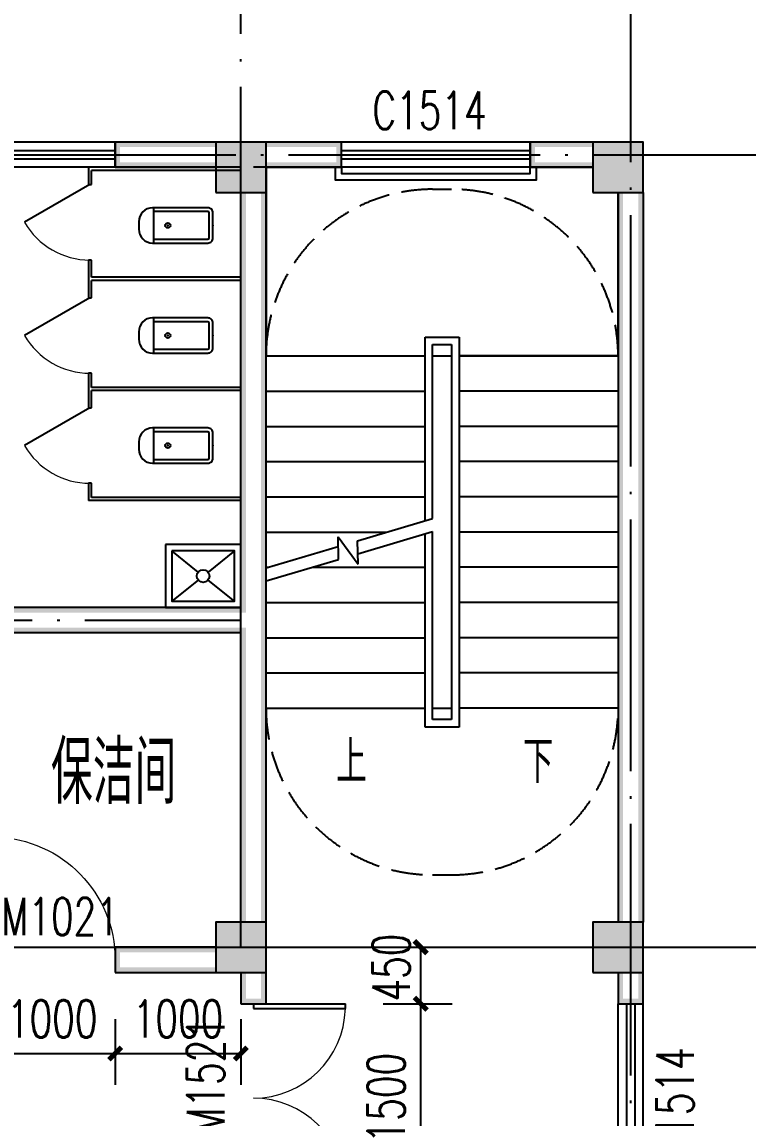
# Model space of a CAD drawing. Extents: x 5904849 to 6011887, y -826029 to -177002.
# Drawn here: x 5940573 to 5946348, y -473960 to -465246 of the extents above; entities that cross this region are included whole.
import ezdxf

# ---------------------------------------------------------------- set-up
doc = ezdxf.new("R2010")
doc.units = 0
doc.header["$LTSCALE"] = 1000
doc.header["$MEASUREMENT"] = 0
doc.linetypes.add('DASH', pattern=[0.35, 0.25, -0.1])
doc.linetypes.add('DOTE', pattern=[2.42, 2, -0.2, 0.02, -0.2])
doc.layers.get('0').update_dxf_attribs({"linetype": 'CONTINUOUS'})
doc.layers.get('Defpoints').update_dxf_attribs({"linetype": 'CONTINUOUS'})
for name, color, linetype in [('COLUMN', 9, 'CONTINUOUS'), ('DIM_SYMB', 3, 'CONTINUOUS'), ('DOTE', 252, 'CONTINUOUS'), ('LATRINE', 6, 'CONTINUOUS'), ('LVTRY', 6, 'CONTINUOUS'), ('PUB_DIM', 3, 'CONTINUOUS'), ('PUB_HATCH', 8, 'CONTINUOUS'), ('PUB_TEXT', 7, 'CONTINUOUS'), ('PUB_WALL', 9, 'CONTINUOUS'), ('STAIR', 5, 'CONTINUOUS'), ('WALL', 2, 'CONTINUOUS'), ('WINDOW', 4, 'CONTINUOUS'), ('WINDOW_TEXT', 7, 'CONTINUOUS')]:
    doc.layers.add(name, color=color, linetype=linetype)
doc.styles.add('_TCH_DIM', font='SIMPLEX', dxfattribs={"bigfont": 'GBCBIG'})
doc.styles.add('_TCH_DIM_T3', font='SIMPLEX', dxfattribs={"width": 0.705882, "bigfont": 'GBCBIG'})
doc.styles.add('_TCH_WINDOW', font='SIMPLEX', dxfattribs={"height": 3.5, "bigfont": 'GBCBIG'})
doc.styles.add('schuco', font='sceie.shx', dxfattribs={"width": 0.7, "bigfont": 'sceic.shx'})
doc.dimstyles.new('_TCH_ARCH&&100', dxfattribs={"dimtxt": 297.5, "dimasz": 100, "dimexe": 250, "dimexo": 300, "dimgap": 126.25, "dimtad": 1, "dimdec": 0, "dimzin": 0, "dimdsep": 46, "dimtxsty": '_TCH_DIM_T3', "dimblk": 'ARCHTICK', "dimcen": 0.09, "dimclrt": 7, "dimazin": 2, "dimtfac": 1, "dimtdec": 0, "dimtix": 1, "dimtmove": 2, "dimatfit": 3, "dimfxl": 0, "dimtolj": 1, "dimtzin": 0, "dimarcsym": 0})

# ---------------------------------------------------------------- blocks, each defined once
blk = doc.blocks.new('_ArchTick')
at = {"color": 0, "linetype": 'ByBlock', "const_width": 0.4}
blk.add_lwpolyline([(-0.5, -0.5), (0.5, 0.5)], dxfattribs=at)
blk = doc.blocks.new('*D163')
at = {"layer": 'Defpoints', "color": 0}
for p in [(5943145.6, -473051.4), (5943744.5, -473051.4), (5943145.6, -474551.4)]:
    blk.add_point(p, dxfattribs=at)
at = {"layer": 'PUB_DIM', "color": 0, "lineweight": -2}
for p, q in [((5943445.6, -473051.4), (5943994.5, -473051.4)), ((5943744.5, -474551.4), (5943744.5, -473051.4)), ((5943445.6, -474551.4), (5943994.5, -474551.4))]:
    blk.add_line(p, q, dxfattribs=at)
at = {"layer": 'PUB_DIM', "color": 0, "lineweight": -2, "xscale": 100, "yscale": 100, "zscale": 100}
for p, rotation in [((5943744.5, -473051.4), 90), ((5943744.5, -474551.4), 270)]:
    blk.add_blockref('_ArchTick', p, dxfattribs=dict(at, rotation=rotation))
at = {"layer": 'PUB_DIM', "color": 7, "insert": (5943469.5, -473801.4), "char_height": 297.5, "attachment_point": 5, "rotation": 90, "style": '_TCH_DIM_T3'}
blk.add_mtext('\\A1;1500', dxfattribs=at)
blk = doc.blocks.new('*D164')
at = {"layer": 'Defpoints', "color": 0}
for p in [(5943145.6, -472601.4), (5943744.5, -472601.4), (5943145.6, -473051.4)]:
    blk.add_point(p, dxfattribs=at)
at = {"layer": 'PUB_DIM', "color": 0, "lineweight": -2}
for p, q in [((5943445.6, -472601.4), (5943994.5, -472601.4)), ((5943744.5, -473051.4), (5943744.5, -472601.4)), ((5943445.6, -473051.4), (5943994.5, -473051.4))]:
    blk.add_line(p, q, dxfattribs=at)
at = {"layer": 'PUB_DIM', "color": 0, "lineweight": -2, "xscale": 100, "yscale": 100, "zscale": 100}
for p, rotation in [((5943744.5, -472601.4), 90), ((5943744.5, -473051.4), 270)]:
    blk.add_blockref('_ArchTick', p, dxfattribs=dict(at, rotation=rotation))
at = {"layer": 'PUB_DIM', "color": 7, "insert": (5943510.2, -472763.4), "char_height": 297.5, "attachment_point": 5, "rotation": 90, "style": '_TCH_DIM_T3'}
blk.add_mtext('\\A1;450', dxfattribs=at)
blk = doc.blocks.new('*D889')
at = {"layer": 'Defpoints', "color": 0}
for p in [(5940314.3, -472872.9), (5941314.3, -472872.9), (5941314.3, -473446.3)]:
    blk.add_point(p, dxfattribs=at)
at = {"layer": 'PUB_DIM', "color": 0, "lineweight": -2}
for p, q in [((5940314.3, -473172.9), (5940314.3, -473696.3)), ((5941314.3, -473172.9), (5941314.3, -473696.3)), ((5940314.3, -473446.3), (5941314.3, -473446.3))]:
    blk.add_line(p, q, dxfattribs=at)
at = {"layer": 'PUB_DIM', "color": 0, "lineweight": -2, "xscale": 100, "yscale": 100, "zscale": 100, "rotation": 180}
blk.add_blockref('_ArchTick', (5940314.3, -473446.3), dxfattribs=at)
at = {"layer": 'PUB_DIM', "color": 0, "lineweight": -2, "xscale": 100, "yscale": 100, "zscale": 100}
blk.add_blockref('_ArchTick', (5941314.3, -473446.3), dxfattribs=at)
at = {"layer": 'PUB_DIM', "color": 7, "insert": (5940814.3, -473171.3), "char_height": 297.5, "attachment_point": 5, "style": '_TCH_DIM_T3'}
blk.add_mtext('\\A1;1000', dxfattribs=at)
blk = doc.blocks.new('*D890')
at = {"layer": 'Defpoints', "color": 0}
for p in [(5941314.3, -472872.9), (5942314.3, -472872.9), (5942314.3, -473446.3)]:
    blk.add_point(p, dxfattribs=at)
at = {"layer": 'PUB_DIM', "color": 0, "lineweight": -2}
for p, q in [((5941314.3, -473172.9), (5941314.3, -473696.3)), ((5942314.3, -473172.9), (5942314.3, -473696.3)), ((5941314.3, -473446.3), (5942314.3, -473446.3))]:
    blk.add_line(p, q, dxfattribs=at)
at = {"layer": 'PUB_DIM', "color": 0, "lineweight": -2, "xscale": 100, "yscale": 100, "zscale": 100, "rotation": 180}
blk.add_blockref('_ArchTick', (5941314.3, -473446.3), dxfattribs=at)
at = {"layer": 'PUB_DIM', "color": 0, "lineweight": -2, "xscale": 100, "yscale": 100, "zscale": 100}
blk.add_blockref('_ArchTick', (5942314.3, -473446.3), dxfattribs=at)
at = {"layer": 'PUB_DIM', "color": 7, "insert": (5941814.3, -473171.3), "char_height": 297.5, "attachment_point": 5, "style": '_TCH_DIM_T3'}
blk.add_mtext('\\A1;1000', dxfattribs=at)
blk = doc.blocks.new('_FZH')
blk.add_lwpolyline([(-0.5, -0.5), (0.5, -0.5), (0.5, 0.5), (-0.5, 0.5)], close=True)
at = {"layer": 'PUB_HATCH'}
blk.add_solid([(-0.5, -0.5), (0.5, -0.5), (-0.5, 0.5), (0.5, 0.5)], dxfattribs=at)
blk = doc.blocks.new('$DorLib2D$00000001')
for p, q in [((0.45, 0.975), (0.5, 0.975)), ((0.45, 0), (0.45, 0.975)), ((0.5, 0), (0.5, 0.975)), ((0.5, 0), (0.45, 0))]:
    blk.add_line(p, q)
at = {"lineweight": 13}
blk.add_arc((0.475, 0), 0.975, 91.46928, 180, dxfattribs=at)
blk = doc.blocks.new('$DorLib2D$00000002')
for p, q in [((-0.5, 0), (-0.5, 0.4875)), ((-0.475, 0.4875), (-0.5, 0.4875)), ((-0.475, 0), (-0.475, 0.4875)), ((0.475, 0), (0.475, 0.4875)), ((0.475, 0.4875), (0.5, 0.4875)), ((0.5, 0), (0.5, 0.4875)), ((-0.5, 0), (-0.475, 0)), ((0.5, 0), (0.475, 0))]:
    blk.add_line(p, q)
at = {"lineweight": 13}
for centre, start, end in [((-0.4875, 0), 0, 88.53072), ((0.4875, 0), 91.46928, 180)]:
    blk.add_arc(centre, 0.4875, start, end, dxfattribs=at)
blk = doc.blocks.new('$WINLIB2D$00000001')
at = {"color": 0}
for points in [[(-0.5, 0.5), (-0.5, -0.5)], [(-0.5, 0.5), (0.5, 0.5)], [(0.5, -0.5), (0.5, 0.5)], [(0.5, 0.1667), (-0.5, 0.1667)], [(0.5, -0.1667), (-0.5, -0.1667)], [(-0.5, -0.5), (0.5, -0.5)]]:
    blk.add_lwpolyline(points, dxfattribs=at)
blk = doc.blocks.new('$TCHSYS$WIN2D')
for p, q in [((-0.5, 0.5), (0.5, 0.5)), ((-0.5, 0.5), (-0.5, -0.5)), ((0.5, 0.5), (0.5, -0.5)), ((0.5, 0.1667), (-0.5, 0.1667)), ((0.5, -0.1667), (-0.5, -0.1667)), ((-0.5, -0.5), (0.5, -0.5))]:
    blk.add_line(p, q)
blk = doc.blocks.new('_LV12')
for p, q in [((-250, -50), (-39, -218.8)), ((39, -218.8), (250, -50)), ((-250, -450), (-39, -281.2)), ((39, -281.2), (250, -450))]:
    blk.add_line(p, q)
for points in [[(300, -500), (300, 0), (-300, 0), (-300, -500)], [(250, -450), (250, -50), (-250, -50), (-250, -450)]]:
    blk.add_lwpolyline(points, close=True)
blk.add_circle((0, -250), 50)
blk = doc.blocks.new('$lvtry$00000200')
at = {"color": 0}
for p, q in [((-109.8, -40), (-109.8, -469.7)), ((99.8, -30), (-99.8, -30)), ((109.8, -469.7), (109.8, -40))]:
    blk.add_line(p, q, dxfattribs=at)
blk.add_lwpolyline([(99.8, 0), (-99.8, 0, 0.414214), (-139.8, -40), (-139.8, -479.7, 0.414214), (-29.8, -589.7), (29.8, -589.7, 0.414214), (139.8, -479.7), (139.8, -40, 0.414214)], format="xyb", close=True, dxfattribs=at)
blk.add_lwpolyline([(139.8, -469.7), (-139.8, -469.7)], dxfattribs=at)
blk.add_circle((0, -358.6), 20, dxfattribs=at)
for centre, start, end in [((-99.8, -40), 90, 180), ((99.8, -40), 0, 90)]:
    blk.add_arc(centre, 10, start, end, dxfattribs=at)
for p in [(0, 0), (0, -358.6)]:
    blk.add_point(p, dxfattribs=at)
blk = doc.blocks.new('$TCHSYS$APDOOR2D')
blk.add_line((0.5, 0), (0, 0.866))
at = {"lineweight": 13}
blk.add_arc((0.5, 0), 1, 120, 180, dxfattribs=at)

msp = doc.modelspace()

# ---------------------------------------------------------------- hatches: boundary and pattern name
at = {"layer": 'PUB_WALL', "linetype": 'ByBlock'}
for points in [[(5942114.3, -466241.4), (5942114.3, -466201.4), (5941314.3, -466201.4), (5941354.3, -466241.4)], [(5941314.3, -466201.4), (5941314.3, -466401.4), (5941354.3, -466361.4), (5941354.3, -466241.4)], [(5942514.3, -466201.4), (5942114.3, -466201.4), (5942154.3, -466241.4), (5942474.3, -466241.4)], [(5942114.3, -466201.4), (5942114.3, -466601.4), (5942154.3, -466561.4), (5942154.3, -466241.4)], [(5942514.3, -466601.4), (5942514.3, -466201.4), (5942474.3, -466241.4), (5942474.3, -466561.4)], [(5942514.3, -466201.4), (5942514.3, -466241.4), (5943074.3, -466241.4), (5943114.3, -466201.4)], [(5943114.3, -466401.4), (5943114.3, -466201.4), (5943074.3, -466241.4), (5943074.3, -466361.4)], [(5945114.3, -466241.4), (5945114.3, -466201.4), (5944614.3, -466201.4), (5944654.3, -466241.4)], [(5944614.3, -466201.4), (5944614.3, -466401.4), (5944654.3, -466361.4), (5944654.3, -466241.4)], [(5945514.3, -466201.4), (5945114.3, -466201.4), (5945154.3, -466241.4), (5945474.3, -466241.4)], [(5945114.3, -466201.4), (5945114.3, -466601.4), (5945154.3, -466561.4), (5945154.3, -466241.4)], [(5945514.3, -466601.4), (5945514.3, -466201.4), (5945474.3, -466241.4), (5945474.3, -466561.4)], [(5942114.3, -466401.4), (5942114.3, -466361.4), (5941354.3, -466361.4), (5941314.3, -466401.4)], [(5942514.3, -466361.4), (5942514.3, -466401.4), (5943114.3, -466401.4), (5943074.3, -466361.4)], [(5945114.3, -466401.4), (5945114.3, -466361.4), (5944654.3, -466361.4), (5944614.3, -466401.4)], [(5942114.3, -466601.4), (5942514.3, -466601.4), (5942474.3, -466561.4), (5942154.3, -466561.4)], [(5942354.3, -466601.4), (5942314.3, -466601.4), (5942314.3, -469901.4), (5942354.3, -469941.4)], [(5942514.3, -466601.4), (5942474.3, -466601.4), (5942474.3, -470001.4), (5942514.3, -470001.4)], [(5945114.3, -466601.4), (5945514.3, -466601.4), (5945474.3, -466561.4), (5945154.3, -466561.4)], [(5945314.3, -472401.4), (5945354.3, -472401.4), (5945354.3, -466601.4), (5945314.3, -466601.4)], [(5945474.3, -472401.4), (5945514.3, -472401.4), (5945514.3, -466601.4), (5945474.3, -466601.4)], [(5942314.3, -469901.4), (5940114.3, -469901.4), (5940114.3, -469941.4), (5942354.3, -469941.4)], [(5942474.3, -472401.4), (5942514.3, -472401.4), (5942514.3, -470001.4), (5942474.3, -470001.4)], [(5942314.3, -470101.4), (5940214.3, -470101.4), (5940174.3, -470061.4), (5942354.3, -470061.4)], [(5942314.3, -472401.4), (5942354.3, -472401.4), (5942354.3, -470061.4), (5942314.3, -470101.4)], [(5942514.3, -472401.4), (5942114.3, -472401.4), (5942154.3, -472441.4), (5942474.3, -472441.4)], [(5942114.3, -472401.4), (5942114.3, -472801.4), (5942154.3, -472761.4), (5942154.3, -472441.4)], [(5942514.3, -472801.4), (5942514.3, -472401.4), (5942474.3, -472441.4), (5942474.3, -472761.4)], [(5945514.3, -472401.4), (5945114.3, -472401.4), (5945154.3, -472441.4), (5945474.3, -472441.4)], [(5945114.3, -472401.4), (5945114.3, -472801.4), (5945154.3, -472761.4), (5945154.3, -472441.4)], [(5945514.3, -472801.4), (5945514.3, -472401.4), (5945474.3, -472441.4), (5945474.3, -472761.4)], [(5942114.3, -472641.4), (5942114.3, -472601.4), (5941314.3, -472601.4), (5941354.3, -472641.4)], [(5941314.3, -472601.4), (5941314.3, -472801.4), (5941354.3, -472761.4), (5941354.3, -472641.4)], [(5942114.3, -472801.4), (5942114.3, -472761.4), (5941354.3, -472761.4), (5941314.3, -472801.4)], [(5942114.3, -472801.4), (5942514.3, -472801.4), (5942474.3, -472761.4), (5942154.3, -472761.4)], [(5942354.3, -472801.4), (5942314.3, -472801.4), (5942314.3, -473051.4), (5942354.3, -473011.4)], [(5942514.3, -472801.4), (5942474.3, -472801.4), (5942474.3, -473011.4), (5942514.3, -473051.4)], [(5945114.3, -472801.4), (5945514.3, -472801.4), (5945474.3, -472761.4), (5945154.3, -472761.4)], [(5945354.3, -472801.4), (5945314.3, -472801.4), (5945314.3, -473051.4), (5945354.3, -473011.4)], [(5945514.3, -472801.4), (5945474.3, -472801.4), (5945474.3, -473011.4), (5945514.3, -473051.4)], [(5942314.3, -473051.4), (5942514.3, -473051.4), (5942474.3, -473011.4), (5942354.3, -473011.4)], [(5945314.3, -473051.4), (5945514.3, -473051.4), (5945474.3, -473011.4), (5945354.3, -473011.4)]]:
    msp.add_hatch(color=256, dxfattribs=at).paths.add_polyline_path(points)

# ---------------------------------------------------------------- linework, layer by layer
at = {"color": 0, "linetype": 'DASH'}
for p, q in [((5943839.3, -466576.4), (5943989.3, -466576.4)), ((5943839.3, -472026.4), (5943989.3, -472026.4))]:
    msp.add_line(p, q, dxfattribs=at)
at = {"color": 0}
for points in [[(5943064.3, -466401.4), (5943064.3, -466501.4), (5944664.3, -466501.4), (5944664.3, -466401.4)], [(5943114.3, -466401.4), (5943114.3, -466451.4), (5944614.3, -466451.4), (5944614.3, -466401.4)]]:
    msp.add_lwpolyline(points, dxfattribs=at)
at = {"color": 0, "linetype": 'DASH'}
for centre, start, end in [((5943839.3, -467901.4), 90, 180), ((5943989.3, -467901.4), 360, 90), ((5943839.3, -470701.4), 180, 270), ((5943989.3, -470701.4), 270, 0)]:
    msp.add_arc(centre, 1325, start, end, dxfattribs=at)
at = {"layer": 'DIM_SYMB', "color": 0}
for points in [[(5944651.8, -470841.4, 0, 0, 0), (5944651.8, -467151.4, 0, 0, 0), (5943176.8, -467151.4, 0, 0, 0), (5943176.8, -469001.4, 80, 0, 0), (5943176.8, -469301.4, 0, 0, 0)], [(5943176.8, -470841.4, 0, 0, 0), (5943176.8, -469881.4, 80, 0, 0), (5943176.8, -469581.4, 0, 0, 0)]]:
    msp.add_lwpolyline(points, format="xyseb", dxfattribs=at)
at = {"layer": 'DOTE', "linetype": 'DOTE'}
for p, q in [((5942314.3, -472601.4), (5942314.3, -463801.4)), ((5945414.3, -483301.4), (5945414.3, -463801.4)), ((5920914.3, -466301.4), (5947914.3, -466301.4)), ((5933814.3, -470001.4), (5942314.3, -470001.4)), ((5920914.3, -472601.4), (5947914.3, -472601.4)), ((5922514.3, -472601.4), (5946314.3, -472601.4))]:
    msp.add_line(p, q, dxfattribs=at)
at = {"layer": 'LATRINE'}
for p, q in [((5942314.3, -466401.4), (5941101.8, -466401.4)), ((5941101.8, -466401.4), (5941101.8, -466538.9)), ((5942314.3, -466426.4), (5941126.8, -466426.4)), ((5941126.8, -466538.9), (5941126.8, -466426.4)), ((5942314.3, -466426.4), (5942314.3, -466401.4)), ((5941101.8, -466538.9), (5941126.8, -466538.9)), ((5941101.8, -467138.9), (5941101.8, -467288.9)), ((5941126.8, -467138.9), (5941101.8, -467138.9)), ((5941126.8, -467276.4), (5941126.8, -467138.9)), ((5941101.8, -467288.9), (5941101.8, -467438.9)), ((5942314.3, -467276.4), (5941126.8, -467276.4)), ((5941126.8, -467438.9), (5941126.8, -467301.4)), ((5942314.3, -467301.4), (5941126.8, -467301.4)), ((5942314.3, -467301.4), (5942314.3, -467276.4)), ((5941101.8, -467438.9), (5941126.8, -467438.9)), ((5941101.8, -468038.9), (5941101.8, -468163.9)), ((5941126.8, -468038.9), (5941101.8, -468038.9)), ((5941126.8, -468151.4), (5941126.8, -468038.9)), ((5941101.8, -468163.9), (5941101.8, -468313.9)), ((5942314.3, -468151.4), (5941126.8, -468151.4)), ((5941126.8, -468313.9), (5941126.8, -468176.4)), ((5942314.3, -468176.4), (5941126.8, -468176.4)), ((5942314.3, -468176.4), (5942314.3, -468151.4)), ((5941101.8, -468313.9), (5941126.8, -468313.9)), ((5941101.8, -468913.9), (5941101.8, -469051.4)), ((5941126.8, -468913.9), (5941101.8, -468913.9)), ((5941126.8, -469026.4), (5941126.8, -468913.9)), ((5942314.3, -469051.4), (5941101.8, -469051.4)), ((5942314.3, -469026.4), (5941126.8, -469026.4)), ((5942314.3, -469051.4), (5942314.3, -469026.4))]:
    msp.add_line(p, q, dxfattribs=at)
at = {"layer": 'STAIR', "linetype": 'ByBlock'}
for p, q in [((5945114.3, -466401.4), (5942414.3, -466401.4)), ((5945314.3, -467801.4), (5945314.3, -466601.4))]:
    msp.add_line(p, q, dxfattribs=at)
at = {"layer": 'STAIR', "color": 0}
for p, q in [((5945114.3, -466401.4), (5942514.3, -466401.4)), ((5942514.3, -466401.4), (5942514.3, -467901.4)), ((5945314.3, -467901.4), (5945314.3, -466601.4)), ((5943779.3, -469210.7), (5943779.3, -467751.4)), ((5943779.3, -467751.4), (5944049.3, -467751.4)), ((5944049.3, -467751.4), (5944049.3, -470851.4)), ((5943839.3, -469193), (5943839.3, -467811.4)), ((5943839.3, -467811.4), (5943989.3, -467811.4)), ((5943989.3, -467811.4), (5943989.3, -470791.4)), ((5942514.3, -469585.5), (5942514.3, -467901.4)), ((5942514.3, -467901.4), (5943779.3, -467901.4)), ((5942514.3, -467901.4), (5943779.3, -467901.4)), ((5943839.3, -469193), (5943839.3, -467901.4)), ((5943839.3, -467901.4), (5943989.3, -467901.4)), ((5943989.3, -467901.4), (5943989.3, -470701.4)), ((5945314.3, -467901.4), (5944049.3, -467901.4)), ((5944049.3, -467901.4), (5945314.3, -467901.4)), ((5945314.3, -467901.4), (5945314.3, -470701.4)), ((5942514.3, -468181.4), (5943779.3, -468181.4)), ((5945314.3, -468181.4), (5944049.3, -468181.4)), ((5942514.3, -468461.4), (5943779.3, -468461.4)), ((5945314.3, -468461.4), (5944049.3, -468461.4)), ((5942514.3, -468741.4), (5943779.3, -468741.4)), ((5945314.3, -468741.4), (5944049.3, -468741.4)), ((5942514.3, -469021.4), (5943779.3, -469021.4)), ((5945314.3, -469021.4), (5944049.3, -469021.4)), ((5943242.4, -469369.8), (5943839.3, -469193)), ((5942514.3, -469301.4), (5943473.3, -469301.4)), ((5943245.2, -469473.3), (5943839.3, -469297.2)), ((5943779.3, -470851.4), (5943779.3, -469315)), ((5943839.3, -470701.4), (5943839.3, -469297.2)), ((5943839.3, -470791.4), (5943839.3, -469297.2)), ((5945314.3, -469301.4), (5944049.3, -469301.4)), ((5943092, -469518.6), (5943087.3, -469340.3)), ((5943087.3, -469340.3), (5943247.3, -469556.5)), ((5943247.3, -469556.5), (5943242.4, -469369.8)), ((5942514.3, -469585.5), (5943089.3, -469415.2)), ((5942514.3, -469689.8), (5943092, -469518.6)), ((5942514.3, -469581.4), (5942528.2, -469581.4)), ((5942880.3, -469581.4), (5943779.3, -469581.4)), ((5945314.3, -469581.4), (5944049.3, -469581.4)), ((5942514.3, -470701.4), (5942514.3, -469689.8)), ((5942514.3, -469861.4), (5943779.3, -469861.4)), ((5945314.3, -469861.4), (5944049.3, -469861.4)), ((5942514.3, -470141.4), (5943779.3, -470141.4)), ((5945314.3, -470141.4), (5944049.3, -470141.4)), ((5942514.3, -470421.4), (5943779.3, -470421.4)), ((5945314.3, -470421.4), (5944049.3, -470421.4)), ((5942514.3, -470701.4), (5943779.3, -470701.4)), ((5943839.3, -470701.4), (5943989.3, -470701.4)), ((5945314.3, -470701.4), (5944049.3, -470701.4)), ((5943989.3, -470791.4), (5943839.3, -470791.4)), ((5944049.3, -470851.4), (5943779.3, -470851.4))]:
    msp.add_line(p, q, dxfattribs=at)
at = {"layer": 'WALL', "linetype": 'ByBlock'}
for p, q in [((5942114.3, -466201.4), (5941314.3, -466201.4)), ((5941314.3, -466201.4), (5941314.3, -466401.4)), ((5943114.3, -466201.4), (5942514.3, -466201.4)), ((5943114.3, -466401.4), (5943114.3, -466201.4)), ((5945114.3, -466201.4), (5944614.3, -466201.4)), ((5944614.3, -466201.4), (5944614.3, -466401.4)), ((5941314.3, -466401.4), (5942114.3, -466401.4)), ((5942514.3, -466401.4), (5943114.3, -466401.4)), ((5944614.3, -466401.4), (5945114.3, -466401.4)), ((5942314.3, -469901.4), (5942314.3, -466601.4)), ((5942514.3, -470001.4), (5942514.3, -466601.4)), ((5945314.3, -466601.4), (5945314.3, -472401.4)), ((5945514.3, -466601.4), (5945514.3, -472401.4)), ((5942314.3, -469901.4), (5940114.3, -469901.4)), ((5942514.3, -472401.4), (5942514.3, -470001.4)), ((5942314.3, -470101.4), (5940214.3, -470101.4)), ((5942314.3, -472401.4), (5942314.3, -470101.4)), ((5942114.3, -472601.4), (5941314.3, -472601.4)), ((5941314.3, -472601.4), (5941314.3, -472801.4)), ((5941314.3, -472801.4), (5942114.3, -472801.4)), ((5942314.3, -472801.4), (5942314.3, -473051.4)), ((5942514.3, -473051.4), (5942514.3, -472801.4)), ((5945314.3, -472801.4), (5945314.3, -473051.4)), ((5945514.3, -473051.4), (5945514.3, -472801.4)), ((5942314.3, -473051.4), (5942514.3, -473051.4)), ((5945314.3, -473051.4), (5945514.3, -473051.4))]:
    msp.add_line(p, q, dxfattribs=at)

# ---------------------------------------------------------------- block references
at = {"layer": 'COLUMN', "linetype": 'ByBlock', "xscale": 400, "yscale": 400, "zscale": 400}
for p in [(5942314.3, -466401.4), (5945314.3, -466401.4), (5942314.3, -472601.4), (5945314.3, -472601.4)]:
    msp.add_blockref('_FZH', p, dxfattribs=at)
at = {"layer": 'LATRINE', "xscale": -600, "yscale": -600, "zscale": 25, "rotation": 270}
for p in [(5941114.3, -466838.9), (5941114.3, -467738.9), (5941114.3, -468613.9)]:
    msp.add_blockref('$TCHSYS$APDOOR2D', p, dxfattribs=at)
at = {"layer": 'LVTRY'}
for name, p, rotation in [('$lvtry$00000200', (5942092.2, -466863.9), 270.0000000000845), ('$lvtry$00000200', (5942092.2, -467738.9), 270.0000000000845), ('$lvtry$00000200', (5942092.2, -468613.9), 270.0000000000845), ('_LV12', (5942014.3, -469901.4), 180)]:
    msp.add_blockref(name, p, dxfattribs=dict(at, rotation=rotation))
at = {"layer": 'WINDOW', "linetype": 'ByBlock'}
ref = msp.add_blockref('$WINLIB2D$00000001', (5940114.3, -466301.4), dxfattribs=dict(at, xscale=-2400, yscale=-200.0000044407789, zscale=-2400, rotation=7.231636517787889e-09))
ref.add_attrib('A', 'C2414', (5939586.8, -466097.4), dxfattribs={"layer": 'WINDOW_TEXT', "linetype": 'ByBlock', "height": 297.5, "rotation": 0, "style": '_TCH_WINDOW', "width": 0.705882})
ref = msp.add_blockref('$TCHSYS$WIN2D', (5943864.3, -466301.4), dxfattribs=dict(at, xscale=-1500, yscale=-200.000005539041, zscale=-1500, rotation=6.713569886162655e-08))
ref.add_attrib('A', 'C1514', (5943359.8, -466097.4), dxfattribs={"layer": 'WINDOW_TEXT', "linetype": 'ByBlock', "height": 297.5, "rotation": 0, "style": '_TCH_WINDOW', "width": 0.705882})
ref = msp.add_blockref('$DorLib2D$00000001', (5940814.3, -472701.4), dxfattribs=dict(at, xscale=1000, yscale=-1000, zscale=1000, rotation=179.9999999826926))
ref.add_attrib('A', 'M1021', (5940408.3, -472507.1), dxfattribs={"layer": 'WINDOW_TEXT', "linetype": 'ByBlock', "height": 297.5, "rotation": 360, "style": '_TCH_WINDOW', "width": 0.705882})
at = {"layer": 'WINDOW', "color": 0}
ref = msp.add_blockref('$DorLib2D$00000002', (5942414.3, -473801.4), dxfattribs=dict(at, xscale=-1500, yscale=-1500, zscale=-1500, rotation=90.00000000771509))
ref.add_attrib('A', 'YFM1521', (5942183.2, -474416.4), dxfattribs={"layer": 'WINDOW_TEXT', "color": 0, "height": 297.5, "rotation": 90, "style": '_TCH_WINDOW', "width": 0.705882})
at = {"layer": 'WINDOW', "linetype": 'ByBlock'}
ref = msp.add_blockref('$TCHSYS$WIN2D', (5945414.3, -473801.4), dxfattribs=dict(at, xscale=-1500, yscale=-199.9999982714653, zscale=-1500, rotation=269.9999998714003))
ref.add_attrib('A', 'C1514', (5945915.7, -474305.9), dxfattribs={"layer": 'WINDOW_TEXT', "linetype": 'ByBlock', "height": 297.5, "rotation": 90, "style": '_TCH_WINDOW', "width": 0.705882})

# ---------------------------------------------------------------- texts
at = {"style": 'schuco', "width": 0.7}
msp.add_text('保洁间', height=500, dxfattribs=at).set_placement((5940804.1, -471462.9))
at = {"layer": 'PUB_TEXT', "color": 0, "style": '_TCH_DIM'}
for s, p in [('上', (5943072.5, -471296.4)), ('下', (5944556.9, -471296.4))]:
    msp.add_text(s, height=337.6, dxfattribs=at).set_placement(p)

# ---------------------------------------------------------------- dimensions: what is measured, and where the dimension line sits
at = {"layer": 'PUB_DIM', "color": 0}
dim = msp.add_linear_dim(base=(5943744.5, -472601.4), p1=(5943145.6, -473051.4), p2=(5943145.6, -472601.4), angle=90, dimstyle='_TCH_ARCH&&100', dxfattribs=at)
dim.commit()
dim.dimension.update_dxf_attribs({"geometry": '*D164', "text_midpoint": (5943510.2, -472763.4), "dimtype": 129})
for p1, p2, distance, picture, middle in [((5940314.3, -472872.9), (5941314.3, -472872.9), -573.5, '*D889', (5940814.3, -473171.3)), ((5941314.3, -472872.9), (5942314.3, -472872.9), -573.5, '*D890', (5941814.3, -473171.3)), ((5943145.6, -474551.4), (5943145.6, -473051.4), -598.9, '*D163', (5943469.5, -473801.4))]:
    dim = msp.add_aligned_dim(p1=p1, p2=p2, distance=distance, dimstyle='_TCH_ARCH&&100', dxfattribs=at)
    dim.commit()
    dim.dimension.update_dxf_attribs({"geometry": picture, "text_midpoint": middle})

doc.saveas('drawing.dxf')
